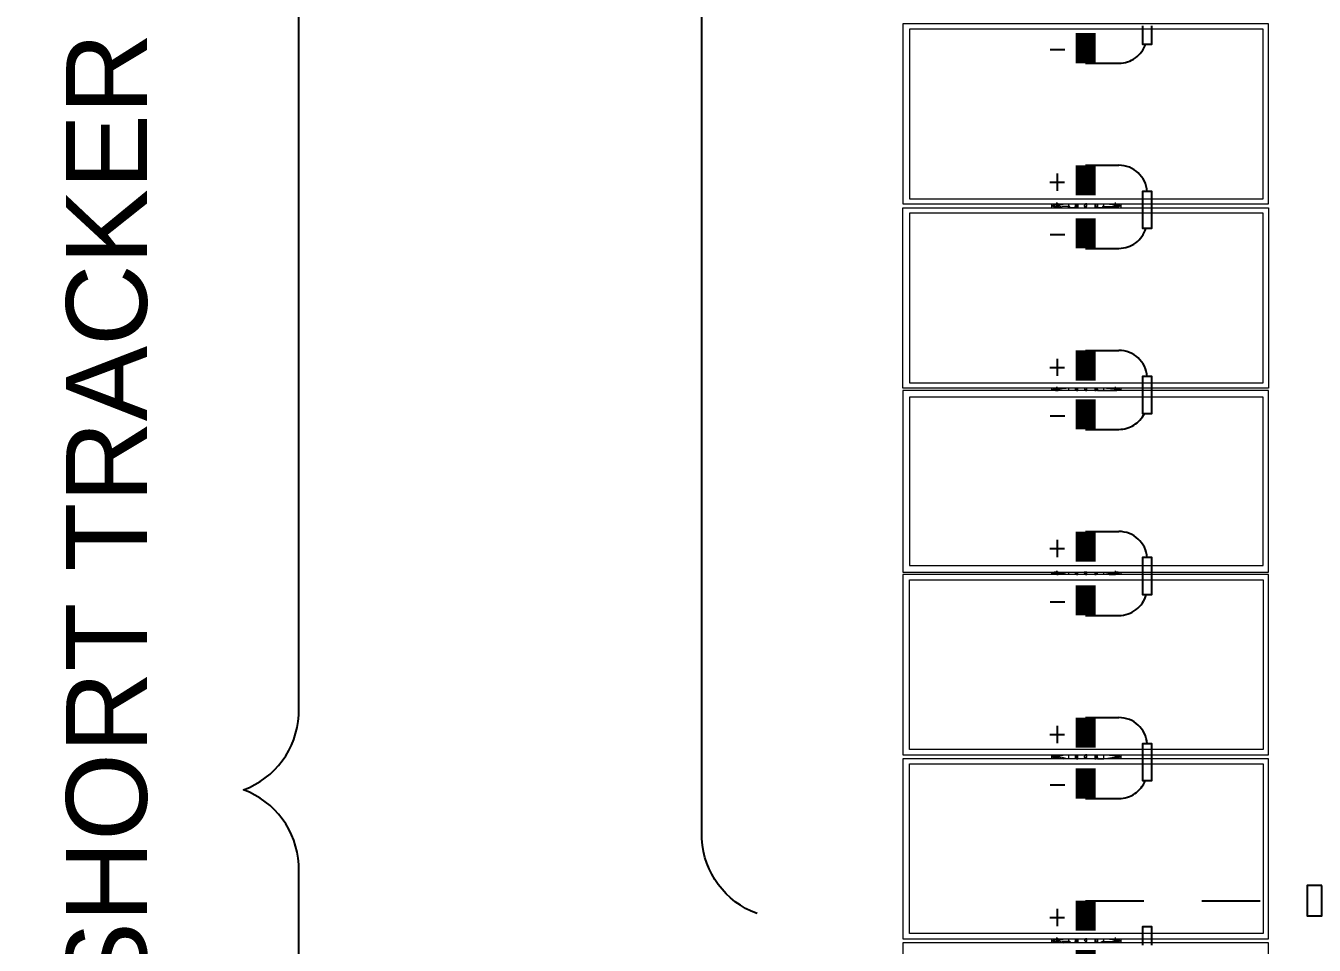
# Model space of a CAD drawing. Header units: feet. Extents: x -5.1 to 70.3, y -33 to 8.
# Drawn here: x 40.31 to 42.526, y -18.089 to -16.507 of the extents above; entities that cross this region are included whole.
import ezdxf

# ---------------------------------------------------------------- set-up
doc = ezdxf.new("R2010")
doc.units = ezdxf.units.FT
doc.header["$MEASUREMENT"] = 0
doc.linetypes.add('HIDDEN', pattern=[0.375, 0.25, -0.125])
for name, color, linetype in [('E-HARN-COMP', 8, 'Continuous'), ('E-TRNK-CABL-NEG', 170, 'HIDDEN'), ('E-TRUNK-CABLE-POS', 10, 'HIDDEN'), ('G-ANNO-TEXT', 1, 'Continuous'), ('Polarity-Text', 7, 'Continuous')]:
    doc.layers.add(name, color=color, linetype=linetype)
doc.styles.add('NEI-A', font='arial.ttf')

# ---------------------------------------------------------------- blocks, each defined once
blk = doc.blocks.new('A$Cc93f9aa1')
at = {"lineweight": 5}
for points in [[(6.4847, 0.4666), (6.2547, 0.4666), (6.2547, 0), (6.4847, 0)], [(6.7197, 0.4666), (6.4897, 0.4666), (6.4897, 0), (6.7197, 0)], [(6.7247, 0), (6.9547, 0), (6.9547, 0.4666), (6.7247, 0.4666)], [(6.9581, 0), (7.1897, 0), (7.1897, 0.4666), (6.9581, 0.4666)], [(7.423, 0.4666), (7.423, 0), (7.193, 0), (7.193, 0.4666)], [(7.658, 0.4666), (7.428, 0.4666), (7.428, 0), (7.658, 0)], [(6.4964, 0.4583), (6.7131, 0.4583), (6.7131, 0.0067), (6.4964, 0.0067)], [(6.7314, 0.4583), (6.9481, 0.4583), (6.9481, 0.0067), (6.7314, 0.0067)], [(7.1814, 0.0067), (7.1814, 0.4583), (6.9664, 0.4583), (6.9664, 0.0067)], [(7.4164, 0.4583), (7.1997, 0.4583), (7.1997, 0.0067), (7.4164, 0.0067)], [(7.6514, 0.0067), (7.6514, 0.4583), (7.4347, 0.4583), (7.4347, 0.0067)], [(6.4881, 0.235), (6.4864, 0.2333), (6.4864, 0.2317), (6.4897, 0.2317), (6.4897, 0.2333), (6.4881, 0.2333)], [(6.7231, 0.235), (6.7214, 0.235), (6.7214, 0.2317), (6.7247, 0.2317), (6.7247, 0.2333), (6.7231, 0.2333)], [(6.9564, 0.235), (6.9564, 0.2333), (6.9547, 0.2333), (6.9547, 0.2317), (6.9564, 0.2317), (6.9581, 0.2317), (6.9581, 0.2333), (6.9581, 0.235)], [(7.1914, 0.235), (7.1914, 0.2333), (7.1897, 0.2333), (7.1897, 0.2317), (7.1914, 0.2317), (7.193, 0.2317), (7.193, 0.2333)], [(7.4264, 0.235), (7.4247, 0.235), (7.4247, 0.2317), (7.428, 0.2317), (7.428, 0.2333), (7.4264, 0.2333)]]:
    blk.add_lwpolyline(points, close=True, dxfattribs=at)
for points in [[(6.4897, 0.2767), (6.4847, 0.2767)], [(6.4847, 0.255), (6.4864, 0.255), (6.4864, 0.2633), (6.4881, 0.2733)], [(6.4881, 0.27), (6.4881, 0.2733), (6.4864, 0.2733), (6.4864, 0.27), (6.4864, 0.2683)], [(6.4881, 0.2733), (6.4881, 0.275), (6.4881, 0.2733)], [(6.7247, 0.2767), (6.7197, 0.2767)], [(6.7197, 0.2683), (6.7214, 0.27), (6.7214, 0.2733), (6.7231, 0.2733), (6.7231, 0.275), (6.7247, 0.275)], [(6.7214, 0.255), (6.7197, 0.255), (6.7197, 0.2567), (6.7214, 0.2633), (6.7231, 0.2733)], [(6.7231, 0.27), (6.7231, 0.2733), (6.7231, 0.275)], [(6.9581, 0.2767), (6.9547, 0.2767)], [(6.9564, 0.255), (6.9547, 0.255), (6.9547, 0.2567), (6.9564, 0.2633), (6.9564, 0.2733), (6.9564, 0.275), (6.9564, 0.2733), (6.9564, 0.2717), (6.9547, 0.27), (6.9547, 0.2683)], [(6.9564, 0.275), (6.9581, 0.275)], [(6.9581, 0.27), (6.9581, 0.2733)], [(7.193, 0.2767), (7.1897, 0.2767)], [(7.1914, 0.27), (7.1914, 0.2733), (7.1914, 0.275), (7.1914, 0.2733), (7.1897, 0.2717), (7.1897, 0.2683)], [(7.1914, 0.255), (7.1897, 0.255), (7.1897, 0.2633), (7.1914, 0.2733)], [(7.428, 0.2767), (7.423, 0.2767)], [(7.423, 0.255), (7.4247, 0.255), (7.4247, 0.2633), (7.4264, 0.2733)], [(7.4264, 0.27), (7.4264, 0.2733), (7.4264, 0.275), (7.4264, 0.2733), (7.4247, 0.2733), (7.4247, 0.2683)], [(6.4897, 0.2467), (6.4864, 0.2467), (6.4847, 0.2467), (6.4847, 0.2517), (6.4864, 0.2533), (6.4864, 0.255)], [(6.7214, 0.2467), (6.7197, 0.2467), (6.7197, 0.255)], [(6.9564, 0.2467), (6.9547, 0.2467), (6.9547, 0.255)], [(7.1914, 0.2467), (7.1897, 0.2467), (7.1897, 0.255)], [(7.428, 0.2467), (7.4247, 0.2467), (7.423, 0.2467), (7.423, 0.2533), (7.4247, 0.2533), (7.4247, 0.255)], [(6.4847, 0.2467), (6.4864, 0.2467)], [(6.4897, 0.245), (6.4864, 0.245), (6.4847, 0.245)], [(6.4897, 0.2433), (6.4864, 0.2433), (6.4847, 0.2433)], [(6.4864, 0.2433), (6.4864, 0.245)], [(6.7247, 0.2467), (6.7197, 0.2467)], [(6.7247, 0.245), (6.7197, 0.245), (6.7214, 0.245)], [(6.7197, 0.245), (6.7197, 0.2433), (6.7247, 0.2433)], [(6.9581, 0.2467), (6.9547, 0.2467)], [(6.9581, 0.245), (6.9547, 0.245), (6.9564, 0.245)], [(6.9547, 0.245), (6.9547, 0.2433), (6.9581, 0.2433)], [(7.193, 0.2467), (7.1897, 0.2467)], [(7.193, 0.245), (7.1897, 0.245), (7.1914, 0.245)], [(7.1897, 0.245), (7.1897, 0.2433), (7.193, 0.2433)], [(7.423, 0.2467), (7.4247, 0.2467)], [(7.428, 0.245), (7.4247, 0.245), (7.423, 0.245)], [(7.428, 0.2433), (7.4247, 0.2433), (7.423, 0.2433)], [(7.4247, 0.2433), (7.4247, 0.245)], [(6.4897, 0.2217), (6.4864, 0.2217), (6.4847, 0.2217)], [(6.4847, 0.22), (6.4864, 0.22), (6.4897, 0.22)], [(6.4864, 0.21), (6.4864, 0.2117), (6.4847, 0.215), (6.4847, 0.2183), (6.4864, 0.2183), (6.4847, 0.2183)], [(6.4864, 0.22), (6.4864, 0.2217)], [(6.4897, 0.2183), (6.4864, 0.2183)], [(6.7247, 0.2217), (6.7197, 0.2217), (6.7197, 0.22)], [(6.7247, 0.22), (6.7197, 0.22), (6.7214, 0.22)], [(6.7214, 0.2183), (6.7197, 0.2183), (6.7197, 0.21), (6.7214, 0.2), (6.7214, 0.1933), (6.7231, 0.1917), (6.7247, 0.1917)], [(6.7197, 0.2183), (6.7247, 0.2183)], [(6.9581, 0.2217), (6.9547, 0.2217), (6.9547, 0.22)], [(6.9581, 0.22), (6.9547, 0.22), (6.9564, 0.22)], [(6.9547, 0.1967), (6.9547, 0.195), (6.9564, 0.1933), (6.9564, 0.19), (6.9564, 0.1917), (6.9564, 0.2), (6.9547, 0.21), (6.9547, 0.2183), (6.9564, 0.2183)], [(6.9547, 0.2183), (6.9581, 0.2183)], [(7.193, 0.2217), (7.1897, 0.2217), (7.1897, 0.22)], [(7.193, 0.22), (7.1897, 0.22), (7.1914, 0.22)], [(7.1914, 0.2183), (7.1897, 0.2183), (7.1897, 0.21), (7.1897, 0.2), (7.1914, 0.1933), (7.1914, 0.1917), (7.193, 0.1917)], [(7.1897, 0.2183), (7.193, 0.2183)], [(7.428, 0.2217), (7.4247, 0.2217), (7.423, 0.2217)], [(7.423, 0.22), (7.428, 0.22)], [(7.4247, 0.21), (7.4247, 0.2117), (7.423, 0.2117), (7.423, 0.2183), (7.4247, 0.2183), (7.423, 0.2183)], [(7.4247, 0.22), (7.4247, 0.2217)], [(7.428, 0.2183), (7.4247, 0.2183)], [(6.4847, 0.21), (6.4864, 0.21), (6.4864, 0.2), (6.4881, 0.1933), (6.4881, 0.1917), (6.4897, 0.1917)], [(7.423, 0.21), (7.4247, 0.21), (7.4247, 0.2), (7.4264, 0.1933), (7.4264, 0.1917), (7.428, 0.1917)], [(6.4897, 0.1883), (6.4847, 0.1883)], [(6.4881, 0.19), (6.4881, 0.1917), (6.4864, 0.1917), (6.4864, 0.195), (6.4864, 0.1967)], [(6.4881, 0.195), (6.4881, 0.1917), (6.4881, 0.19), (6.4897, 0.19)], [(6.7197, 0.1967), (6.7214, 0.195), (6.7214, 0.1917), (6.7231, 0.1917), (6.7231, 0.19), (6.7247, 0.19)], [(6.7247, 0.1883), (6.7197, 0.1883)], [(6.7231, 0.195), (6.7231, 0.1917), (6.7231, 0.19)], [(6.9581, 0.1883), (6.9547, 0.1883)], [(6.9564, 0.1917), (6.9581, 0.1917), (6.9581, 0.195)], [(7.1897, 0.1967), (7.1897, 0.1933), (7.1914, 0.1933), (7.1914, 0.19), (7.1914, 0.1917), (7.1914, 0.195)], [(7.193, 0.1883), (7.1897, 0.1883)], [(7.1914, 0.19), (7.193, 0.19)], [(7.428, 0.1883), (7.423, 0.1883)], [(7.4247, 0.1967), (7.4247, 0.1917), (7.4264, 0.1917), (7.4264, 0.19), (7.4264, 0.1917), (7.4264, 0.195)], [(7.4264, 0.19), (7.428, 0.19)]]:
    blk.add_lwpolyline(points, dxfattribs=at)
at = {"color": 8, "lineweight": 5, "true_color": 0x808080}
for points in [[(6.4897, 0.2767), (6.4847, 0.2767)], [(6.4847, 0.2733), (6.4864, 0.2733), (6.4864, 0.275), (6.4881, 0.275)], [(6.4847, 0.27), (6.4864, 0.27), (6.4864, 0.2683), (6.4847, 0.2617)], [(6.4847, 0.2667), (6.4864, 0.2683), (6.4847, 0.2683)], [(6.4881, 0.2733), (6.4881, 0.2733)], [(6.4881, 0.2733), (6.4897, 0.2583)], [(6.4897, 0.2683), (6.4897, 0.27)], [(6.7247, 0.2767), (6.7197, 0.2767)], [(6.7197, 0.2733), (6.7214, 0.2733), (6.7214, 0.275), (6.7231, 0.275)], [(6.7197, 0.27), (6.7214, 0.27), (6.7214, 0.2683), (6.7197, 0.2617)], [(6.7197, 0.2667), (6.7197, 0.2683), (6.7214, 0.2683)], [(6.7231, 0.2733), (6.7231, 0.2733)], [(6.7231, 0.2733), (6.7247, 0.2583)], [(6.7247, 0.2683), (6.7231, 0.27), (6.7247, 0.27)], [(6.7247, 0.2717), (6.7247, 0.2717)], [(6.9581, 0.2767), (6.9547, 0.2767)], [(6.9547, 0.2733), (6.9547, 0.275), (6.9564, 0.275)], [(6.9547, 0.2617), (6.9547, 0.27), (6.9564, 0.27)], [(6.9547, 0.2667), (6.9547, 0.2683), (6.9564, 0.2683)], [(6.9564, 0.2733), (6.9581, 0.2583)], [(6.9581, 0.2733), (6.9581, 0.2733)], [(6.9581, 0.2683), (6.9581, 0.27)], [(7.193, 0.2767), (7.1897, 0.2767)], [(7.1897, 0.2733), (7.1897, 0.275), (7.1914, 0.275)], [(7.1897, 0.2617), (7.1897, 0.27), (7.1914, 0.27)], [(7.1897, 0.2667), (7.1897, 0.2683), (7.1914, 0.2683)], [(7.1914, 0.2733), (7.1914, 0.2733)], [(7.1914, 0.2733), (7.193, 0.2583)], [(7.193, 0.2683), (7.193, 0.27)], [(7.428, 0.2767), (7.423, 0.2767)], [(7.423, 0.2733), (7.4247, 0.2733), (7.4247, 0.275), (7.4264, 0.275)], [(7.423, 0.27), (7.4247, 0.27), (7.4247, 0.2683), (7.423, 0.2617)], [(7.423, 0.2683), (7.4247, 0.2683), (7.423, 0.2667)], [(7.4264, 0.2733), (7.4264, 0.2733)], [(7.4264, 0.2733), (7.428, 0.2583)], [(7.428, 0.2683), (7.428, 0.27)], [(6.4897, 0.255), (6.4864, 0.255)], [(6.7247, 0.255), (6.7197, 0.255)], [(6.9581, 0.255), (6.9547, 0.255)], [(7.193, 0.255), (7.1897, 0.255)], [(7.428, 0.255), (7.4247, 0.255)], [(6.4847, 0.195), (6.4864, 0.195), (6.4864, 0.1967), (6.4847, 0.2033)], [(6.4847, 0.1967), (6.4864, 0.1967), (6.4847, 0.1983)], [(6.4864, 0.21), (6.4897, 0.21)], [(6.4897, 0.2067), (6.4881, 0.1917)], [(6.7197, 0.21), (6.7247, 0.21)], [(6.7197, 0.195), (6.7214, 0.195), (6.7214, 0.1967), (6.7197, 0.2033)], [(6.7214, 0.1967), (6.7197, 0.1967), (6.7197, 0.1983)], [(6.7247, 0.2067), (6.7231, 0.1917)], [(6.9547, 0.21), (6.9581, 0.21)], [(6.9547, 0.2033), (6.9547, 0.195), (6.9564, 0.195)], [(6.9564, 0.1967), (6.9547, 0.1967), (6.9547, 0.1983)], [(6.9581, 0.2067), (6.9564, 0.1917)], [(7.1897, 0.21), (7.193, 0.21)], [(7.1897, 0.2033), (7.1897, 0.195), (7.1914, 0.195)], [(7.1897, 0.1967), (7.1897, 0.1983)], [(7.193, 0.2067), (7.1914, 0.1917)], [(7.423, 0.195), (7.4247, 0.195), (7.4247, 0.1967), (7.423, 0.2033)], [(7.423, 0.1967), (7.4247, 0.1967), (7.423, 0.1983)], [(7.4247, 0.21), (7.428, 0.21)], [(7.428, 0.2067), (7.4264, 0.1917)], [(6.4881, 0.19), (6.4864, 0.19), (6.4864, 0.1917), (6.4847, 0.1917)], [(6.4897, 0.1883), (6.4847, 0.1883)], [(6.4881, 0.1917), (6.4881, 0.1917)], [(6.4897, 0.1967), (6.4897, 0.195), (6.4914, 0.195)], [(6.7231, 0.19), (6.7214, 0.19), (6.7214, 0.1917), (6.7197, 0.1917)], [(6.7247, 0.1883), (6.7197, 0.1883)], [(6.7247, 0.195), (6.7231, 0.195), (6.7247, 0.1967)], [(6.7231, 0.195), (6.7231, 0.195)], [(6.7231, 0.1917), (6.7231, 0.1917)], [(6.9564, 0.19), (6.9547, 0.1917)], [(6.9581, 0.1883), (6.9547, 0.1883)], [(6.9581, 0.1967), (6.9581, 0.195), (6.9597, 0.195)], [(6.9581, 0.1917), (6.9581, 0.1917)], [(7.1914, 0.19), (7.1897, 0.19), (7.1897, 0.1917)], [(7.193, 0.1883), (7.1897, 0.1883)], [(7.1914, 0.1917), (7.1914, 0.1917)], [(7.193, 0.1967), (7.193, 0.195), (7.1947, 0.195)], [(7.4264, 0.19), (7.4247, 0.19), (7.4247, 0.1917), (7.423, 0.1917)], [(7.428, 0.1883), (7.423, 0.1883)], [(7.4264, 0.1917), (7.4264, 0.1917)], [(7.428, 0.1967), (7.428, 0.195), (7.4297, 0.195)]]:
    blk.add_lwpolyline(points, dxfattribs=at)
for points in [[(6.4914, 0.27), (6.4897, 0.27)], [(6.9597, 0.27), (6.9581, 0.27)], [(7.1947, 0.27), (7.193, 0.27)], [(7.4297, 0.27), (7.428, 0.27)]]:
    blk.add_lwpolyline(points, close=True, dxfattribs=at)

msp = doc.modelspace()

# ---------------------------------------------------------------- linework, layer by layer
at = {"layer": 'E-HARN-COMP', "const_width": 0.0347}
for points in [[(42.1329, -16.5714), (42.1329, -16.5197)], [(42.1329, -16.7989), (42.1329, -16.7471)], [(42.1329, -16.89), (42.1329, -16.8382)], [(42.1329, -17.1174), (42.1329, -17.0657)], [(42.1329, -17.2014), (42.1329, -17.1497)], [(42.1329, -17.4289), (42.1329, -17.3772)], [(42.1329, -17.5216), (42.1329, -17.4698)], [(42.1329, -17.7491), (42.1329, -17.6973)], [(42.1329, -17.8367), (42.1329, -17.7849)], [(42.1329, -18.0642), (42.1329, -18.0124)], [(42.1329, -18.1488), (42.1329, -18.0971)]]:
    msp.add_lwpolyline(points, dxfattribs=at)
at = {"layer": 'E-HARN-COMP'}
for points in [[(42.2307, -16.507), (42.2307, -16.5387), (42.2469, -16.5387), (42.2469, -16.507)], [(42.2469, -16.8238), (42.2469, -16.7921), (42.2307, -16.7921), (42.2307, -16.8238)], [(42.2307, -16.8238), (42.2307, -16.8555), (42.2469, -16.8555), (42.2469, -16.8238)], [(42.2469, -17.1423), (42.2469, -17.1106), (42.2307, -17.1106), (42.2307, -17.1423)], [(42.2307, -17.1423), (42.2307, -17.174), (42.2469, -17.174), (42.2469, -17.1423)], [(42.2469, -17.4538), (42.2469, -17.4221), (42.2307, -17.4221), (42.2307, -17.4538)], [(42.2307, -17.4538), (42.2307, -17.4855), (42.2469, -17.4855), (42.2469, -17.4538)], [(42.2469, -17.774), (42.2469, -17.7423), (42.2307, -17.7423), (42.2307, -17.774)], [(42.2307, -17.774), (42.2307, -17.8056), (42.2469, -17.8056), (42.2469, -17.774)], [(42.2469, -18.0891), (42.2469, -18.0574), (42.2307, -18.0574), (42.2307, -18.0891)]]:
    msp.add_lwpolyline(points, dxfattribs=at)
msp.add_lwpolyline([(42.5392, -17.9865), (42.5141, -17.9865), (42.5141, -18.0383), (42.5392, -18.0383)], close=True, dxfattribs=at)
at = {"layer": 'E-TRNK-CABL-NEG', "ltscale": 0.1}
for points in [[(42.1329, -16.5714), (42.1901, -16.5714, 0.319123), (42.2362, -16.5387, 0.319123)], [(42.1329, -16.89), (42.1901, -16.89, 0.329497), (42.2367, -16.8555, 0.329497)], [(42.1329, -17.2014), (42.1901, -17.2014, 0.286977), (42.234, -17.174, 0.286977)], [(42.1329, -17.5216), (42.1901, -17.5216, 0.338726), (42.2372, -17.4856, 0.338726)], [(42.1329, -17.8367), (42.1901, -17.8367, 0.30904), (42.2355, -17.8056, 0.30904)]]:
    msp.add_lwpolyline(points, format="xyb", dxfattribs=at)
at = {"layer": 'E-TRUNK-CABLE-POS', "ltscale": 0.1}
for points in [[(42.1329, -16.7471), (42.1901, -16.7471, -0.391396), (42.2387, -16.7921, -0.391396)], [(42.1329, -17.0657), (42.1901, -17.0657, -0.391396), (42.2387, -17.1106, -0.391396)], [(42.1329, -17.3772), (42.1901, -17.3772, -0.391396), (42.2387, -17.4221, -0.391396)], [(42.1329, -17.6973), (42.1901, -17.6973, -0.391396), (42.2387, -17.7423, -0.391396)]]:
    msp.add_lwpolyline(points, format="xyb", dxfattribs=at)
msp.add_lwpolyline([(42.1329, -18.0124), (42.5141, -18.0124)], dxfattribs=at)
at = {"layer": 'G-ANNO-TEXT', "flags": 128}
for points in [[(40.8741, -26.4619, -0.346723), (40.7793, -26.2532), (40.7793, -17.9502, 0.298343), (40.6845, -17.8217, 0.298343), (40.7793, -17.6932), (40.7793, -9.373, -0.429188), (40.8741, -9.2518)], [(41.5676, -18.0347, -0.298343), (41.4728, -17.9062), (41.4728, -13.6088, 0.298343), (41.378, -13.4803, 0.298343), (41.4728, -13.3517), (41.4728, -9.3827)]]:
    msp.add_lwpolyline(points, format="xyb", dxfattribs=at)
at = {"layer": 'Polarity-Text'}
for p, q in [((42.0719, -16.5478), (42.0971, -16.5478)), ((42.0714, -16.7763), (42.0966, -16.7763)), ((42.084, -16.7614), (42.084, -16.7911)), ((42.0719, -16.8664), (42.0971, -16.8664)), ((42.084, -17.08), (42.084, -17.1096)), ((42.0714, -17.0948), (42.0966, -17.0948)), ((42.0719, -17.1779), (42.0971, -17.1779)), ((42.084, -17.3914), (42.084, -17.4211)), ((42.0714, -17.4063), (42.0966, -17.4063)), ((42.0719, -17.498), (42.0971, -17.498)), ((42.0714, -17.7264), (42.0966, -17.7264)), ((42.084, -17.7116), (42.084, -17.7413)), ((42.0719, -17.8131), (42.0971, -17.8131)), ((42.084, -18.0267), (42.084, -18.0564)), ((42.0714, -18.0415), (42.0966, -18.0415))]:
    msp.add_line(p, q, dxfattribs=at)

# ---------------------------------------------------------------- block references
at = {"xscale": 1.34754266, "yscale": 1.34754266, "zscale": 1.34754266, "rotation": 90.00000000000001}
msp.add_blockref('A$Cc93f9aa1', (42.4472, -26.8232), dxfattribs=at)

# ---------------------------------------------------------------- texts
at = {"layer": 'G-ANNO-TEXT', "insert": (40.3792, -15.0528), "char_height": 0.138889, "width": 5.87025, "attachment_point": 3, "rotation": 90, "style": 'NEI-A', "bg_fill": 3, "box_fill_scale": 1.5, "bg_fill_color": 256, "bg_fill_transparency": 0}
msp.add_mtext('NEXTRACKER (580W) - SHORT TRACKER  (52 MODULES)', dxfattribs=at)

doc.saveas('drawing.dxf')
